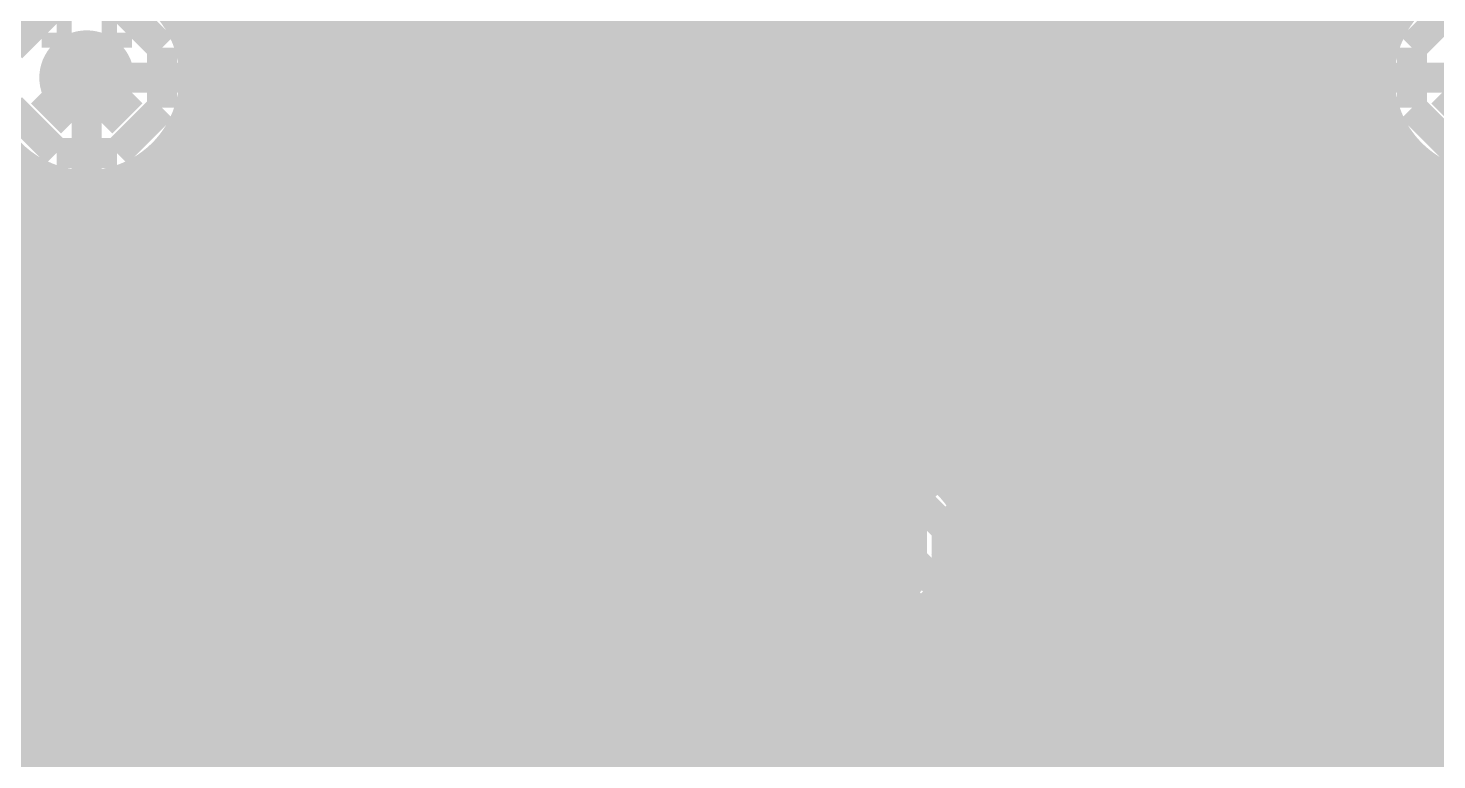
# Model space of a CAD drawing. Extents: x -5 to 157, y -120 to 103.
# Drawn here: x 27.07 to 38.95, y -70.53 to -64.35 of the extents above; entities that cross this region are included whole.
import ezdxf

# ---------------------------------------------------------------- set-up
doc = ezdxf.new("R2010")
doc.units = 0
doc.header["$MEASUREMENT"] = 0
doc.layers.get('0').update_dxf_attribs({"linetype": 'CONTINUOUS'})
for name, color, linetype in [('22-304-2_BOT', 7, 'CONTINUOUS'), ('22-304-2_DRD', 7, 'CONTINUOUS'), ('22-304-2_DRL', 2, 'CONTINUOUS'), ('22-304-2_IN1', 4, 'CONTINUOUS'), ('22-304-2_IN2', 3, 'CONTINUOUS'), ('22-304-2_SMB', 5, 'CONTINUOUS'), ('22-304-2_SPB', 14, 'CONTINUOUS'), ('22-304-2_SSB', 12, 'CONTINUOUS'), ('22-304-2_TOP', 13, 'CONTINUOUS'), ('THRUHOLE_TAP', 7, 'CONTINUOUS')]:
    doc.layers.add(name, color=color, linetype=linetype)

# ---------------------------------------------------------------- blocks, each defined once
blk = doc.blocks.new('RECTANGLE_3')
blk.add_solid([(0.4826, 0.4064), (0.4826, -0.4064), (-0.4826, 0.4064), (-0.4826, -0.4064)])
blk = doc.blocks.new('ROUND_39')
at = {"const_width": 0.40005}
blk.add_lwpolyline([(-0.200024, 0, 1), (0.200024, 0, 1)], format="xyb", close=True, dxfattribs=at)
blk = doc.blocks.new('ROUND_88')
at = {"const_width": 0.10033}
blk.add_lwpolyline([(-0.050164, 0, 1), (0.050164, 0, 1)], format="xyb", close=True, dxfattribs=at)
blk = doc.blocks.new('ROUND_42')
at = {"const_width": 0.40005}
blk.add_lwpolyline([(-0.200024, 0, 1), (0.200024, 0, 1)], format="xyb", close=True, dxfattribs=at)
blk = doc.blocks.new('ROUND_80')
at = {"const_width": 0.10033}
blk.add_lwpolyline([(-0.050164, 0, 1), (0.050164, 0, 1)], format="xyb", close=True, dxfattribs=at)

msp = doc.modelspace()

# ---------------------------------------------------------------- linework, layer by layer
at = {"layer": '22-304-2_BOT'}
for points, const_width in [([(37.6936, -71.1835), (37.5285, -71.1835), (36.449, -70.104), (36.449, -68.834), (42.164, -63.119), (42.164, -24.13), (33.274, -15.24), (33.274, -8.89), (30.099, -5.715), (30.099, -4.22148), (29.95676, -4.07924), (27.9019, -4.07924)], 0.254), ([(27.9019, -6.58114), (29.44114, -6.58114), (32.258, -9.398), (32.258, -15.748), (41.148, -24.638), (41.148, -57.912), (32.131, -66.929), (32.131, -70.612), (32.639, -71.12), (33.2486, -71.1835)], 0.254), ([(41.021, -58.93562), (32.766, -67.19062)], 0.254), ([(38.4302, -61.52642), (38.4302, -65.95364)], 0.254), ([(38.2016, -61.75502), (38.2016, -66.18224)], 0.254), ([(37.973, -61.98362), (37.973, -66.41084)], 0.254), ([(37.7444, -62.21222), (37.7444, -66.63944)], 0.254), ([(37.5158, -62.44082), (37.5158, -66.86804)], 0.254), ([(37.2872, -62.66942), (37.2872, -67.09664)], 0.254), ([(37.0586, -62.89802), (37.0586, -67.32524)], 0.254), ([(36.83, -63.12662), (36.83, -67.55384)], 0.254), ([(36.6014, -63.35522), (36.6014, -67.78244)], 0.254), ([(36.3728, -63.58382), (36.3728, -68.01104)], 0.254), ([(36.1442, -63.81242), (36.1442, -68.23964)], 0.254), ([(35.9156, -64.04102), (35.9156, -68.08724)], 0.254), ([(42.037, -64.14262), (37.33292, -68.8467)], 0.254), ([(35.687, -64.26962), (35.687, -67.84594)], 0.254), ([(38.58514, -64.3128), (35.64382, -64.3128)], 0.254), ([(35.4584, -64.49822), (35.4584, -67.72402)], 0.254), ([(38.49116, -64.5414), (35.41522, -64.5414)], 0.254), ([(33.51784, -64.643), (28.45816, -64.643)], 0.254), ([(28.6004, -64.643), (28.6004, -68.8467)], 0.254), ([(28.829, -64.643), (28.829, -68.8467)], 0.254), ([(29.0576, -64.643), (29.0576, -68.8467)], 0.254), ([(29.2862, -64.643), (29.2862, -68.8467)], 0.254), ([(29.5148, -64.643), (29.5148, -68.8467)], 0.254), ([(29.7434, -64.643), (29.7434, -68.834)], 0.254), ([(29.972, -64.643), (29.972, -68.17614)], 0.254), ([(30.2006, -64.643), (30.2006, -67.95516)], 0.254), ([(30.4292, -64.643), (30.4292, -67.8434)], 0.254), ([(30.6578, -64.643), (30.6578, -67.80022)], 0.254), ([(30.8864, -64.643), (30.8864, -67.81546)], 0.254), ([(31.115, -64.643), (31.115, -67.8942)], 0.254), ([(31.3436, -64.643), (31.3436, -68.0593)], 0.254), ([(31.5722, -64.643), (31.5722, -66.62674)], 0.254), ([(33.51784, -64.643), (31.6865, -66.47688)], 0.254), ([(31.8008, -64.643), (31.8008, -66.36004)], 0.254), ([(32.0294, -64.643), (32.0294, -66.13144)], 0.254), ([(32.258, -64.643), (32.258, -65.90284)], 0.254), ([(32.4866, -64.643), (32.4866, -65.67424)], 0.254), ([(32.7152, -64.643), (32.7152, -65.44564)], 0.254), ([(32.9438, -64.643), (32.9438, -65.21704)], 0.254), ([(33.1724, -64.643), (33.1724, -64.98844)], 0.254), ([(33.401, -64.643), (33.401, -64.75984)], 0.254), ([(35.2298, -64.72682), (35.2298, -67.67576)], 0.254), ([(28.8036, -71.1835), (28.6385, -71.1835), (27.559, -70.104), (27.559, -64.77)], 0.254), ([(33.39084, -64.77), (28.46578, -64.77)], 0.254), ([(38.46322, -64.77), (35.18662, -64.77)], 0.254), ([(35.0012, -64.95542), (35.0012, -67.68592)], 0.254), ([(33.16224, -64.9986), (28.43784, -64.9986)], 0.254), ([(38.49116, -64.9986), (34.95802, -64.9986)], 0.254), ([(32.93364, -65.2272), (28.34386, -65.2272)], 0.254), ([(28.3718, -65.17386), (28.3718, -68.8467)], 0.254), ([(38.58514, -65.2272), (34.72942, -65.2272)], 0.254), ([(34.7726, -65.18402), (34.7726, -67.75704)], 0.254), ([(38.6588, -65.33388), (38.6588, -65.72504)], 0.254), ([(28.194, -65.4177), (28.194, -68.8467)], 0.254), ([(32.70504, -65.4558), (28.194, -65.4558)], 0.254), ([(38.77564, -65.4558), (34.50082, -65.4558)], 0.254), ([(34.544, -65.41262), (34.544, -67.9069)], 0.254), ([(38.862, -65.52184), (36.03244, -68.3514)], 0.254), ([(32.47644, -65.6844), (28.194, -65.6844)], 0.254), ([(38.69944, -65.6844), (34.27222, -65.6844)], 0.254), ([(34.3154, -65.64122), (34.3154, -68.23202)], 0.254), ([(32.24784, -65.913), (28.194, -65.913)], 0.254), ([(38.47084, -65.913), (34.04362, -65.913)], 0.254), ([(34.0868, -65.86982), (34.0868, -68.8467)], 0.254), ([(32.01924, -66.1416), (28.194, -66.1416)], 0.254), ([(38.24224, -66.1416), (33.81502, -66.1416)], 0.254), ([(33.8582, -66.09842), (33.8582, -68.8467)], 0.254), ([(31.79064, -66.3702), (28.194, -66.3702)], 0.254), ([(38.01364, -66.3702), (33.58642, -66.3702)], 0.254), ([(33.6296, -66.32702), (33.6296, -68.8467)], 0.254), ([(31.58744, -66.5988), (28.194, -66.5988)], 0.254), ([(37.78504, -66.5988), (33.35782, -66.5988)], 0.254), ([(33.401, -66.55562), (33.401, -68.8467)], 0.254), ([(31.50362, -66.8274), (28.194, -66.8274)], 0.254), ([(37.55644, -66.8274), (33.12922, -66.8274)], 0.254), ([(33.1724, -66.78422), (33.1724, -68.8467)], 0.254), ([(31.496, -66.929), (31.496, -68.25488)], 0.254), ([(31.496, -67.056), (28.194, -67.056)], 0.254), ([(37.32784, -67.056), (32.90062, -67.056)], 0.254), ([(32.9438, -67.01282), (32.9438, -68.8467)], 0.254), ([(32.766, -67.19062), (32.766, -68.8467)], 0.254), ([(31.496, -67.2846), (28.194, -67.2846)], 0.254), ([(37.09924, -67.2846), (32.766, -67.2846)], 0.254), ([(38.8874, -67.29222), (38.8874, -68.14312)], 0.254), ([(42.037, -67.2846), (38.89502, -67.2846)], 0.254), ([(31.496, -67.5132), (28.194, -67.5132)], 0.254), ([(36.87064, -67.5132), (32.766, -67.5132)], 0.254), ([(38.6588, -67.52082), (38.6588, -68.8467)], 0.254), ([(42.037, -67.5132), (38.66642, -67.5132)], 0.254), ([(31.496, -67.7418), (28.194, -67.7418)], 0.254), ([(34.80562, -67.7418), (32.766, -67.7418)], 0.254), ([(36.64204, -67.7418), (35.50158, -67.7418)], 0.254), ([(38.4302, -67.74942), (38.4302, -68.8467)], 0.254), ([(42.037, -67.7418), (38.43782, -67.7418)], 0.254), ([(30.17774, -67.9704), (28.194, -67.9704)], 0.254), ([(31.496, -67.9704), (31.23946, -67.9704)], 0.254), ([(34.4805, -67.9704), (32.766, -67.9704)], 0.254), ([(36.41344, -67.9704), (35.8267, -67.9704)], 0.254), ([(38.2016, -67.97802), (38.2016, -68.8467)], 0.254), ([(39.06774, -67.9704), (38.20922, -67.9704)], 0.254), ([(29.95676, -68.199), (28.194, -68.199)], 0.254), ([(31.496, -68.199), (31.46044, -68.199)], 0.254), ([(34.33064, -68.199), (32.766, -68.199)], 0.254), ([(36.18484, -68.199), (35.97656, -68.199)], 0.254), ([(38.84676, -68.199), (37.98062, -68.199)], 0.254), ([(37.973, -68.20662), (37.973, -68.8467)], 0.254), ([(29.845, -68.4276), (28.194, -68.4276)], 0.254), ([(34.25952, -68.4276), (32.766, -68.4276)], 0.254), ([(37.7444, -68.43522), (37.7444, -68.8467)], 0.254), ([(38.735, -68.4276), (37.75202, -68.4276)], 0.254), ([(29.80182, -68.6562), (28.194, -68.6562)], 0.254), ([(34.24936, -68.6562), (32.766, -68.6562)], 0.254), ([(35.1536, -68.58), (35.1536, -69.7484)], 0.254), ([(35.1536, -69.7484), (35.1536, -68.58)], 0.254), ([(35.1536, -68.58), (35.1536, -69.7484)], 0.254), ([(35.1536, -68.58), (35.1536, -69.7484)], 0.254), ([(37.5158, -68.66382), (37.5158, -68.8467)], 0.254), ([(38.69182, -68.6562), (37.52342, -68.6562)], 0.254), ([(28.8036, -68.707), (28.8036, -69.7611)], 0.254), ([(28.8036, -69.7611), (28.8036, -68.707)], 0.254), ([(30.7086, -69.7484), (30.7086, -68.707)], 0.254), ([(30.7086, -68.707), (30.7086, -69.7484)], 0.254), ([(37.6936, -68.707), (37.6936, -69.7611)], 0.254), ([(37.6936, -68.707), (37.6936, -69.7611)], 0.254), ([(29.718, -68.8467), (28.194, -68.8467)], 0.254), ([(28.8036, -68.9102), (28.8036, -69.7611)], 0.381), ([(29.80944, -68.834), (29.718, -68.834)], 0.254), ([(34.163, -68.8467), (32.766, -68.8467)], 0.254), ([(33.2486, -68.9102), (33.2486, -69.7611)], 0.381), ([(33.2486, -69.7611), (34.1757, -68.834)], 0.254), ([(34.28238, -68.834), (34.163, -68.834)], 0.254), ([(38.608, -68.8467), (37.33292, -68.8467)], 0.254), ([(37.6936, -68.9102), (37.6936, -69.7611)], 0.381), ([(38.6842, -68.8467), (38.608, -68.8467)], 0.254)]:
    msp.add_lwpolyline(points, dxfattribs=dict(at, const_width=const_width))
at = {"layer": '22-304-2_BOT', "const_width": 0.254}
for points in [[(39.37, -63.86322, 0.4142136), (38.46322, -64.77)], [(28.46578, -64.77, 0.0350932), (28.45687, -64.64318)], [(28.194, -65.4177, 0.2014867), (28.46605, -64.77)], [(38.46322, -64.77, 0.2491145), (38.86233, -65.52135)], [(31.68142, -66.47942, 0.1989124), (31.4952, -66.929)], [(31.68142, -66.47942, 0.1989124), (31.4952, -66.929)], [(35.1536, -67.67322, 0.4142136), (34.24682, -68.58)], [(35.1536, -67.67322, 0.4142136), (34.24682, -68.58)], [(36.03244, -68.3514, 0.3414981), (35.1536, -67.67068)], [(36.03244, -68.3514, 0.3414981), (35.1536, -67.67068)], [(30.7086, -67.80022, 0.4142136), (29.80182, -68.707)], [(30.7086, -67.80022, 0.4142136), (29.80182, -68.707)], [(31.496, -68.25488, 0.2685851), (30.7086, -67.80022)], [(31.496, -68.25488, 0.2685851), (30.7086, -67.80022)], [(39.5986, -67.80022, 0.4142136), (38.69182, -68.707)], [(34.24682, -68.58, 0.0710392), (34.28306, -68.8338)], [(34.24682, -68.58, 0.0710392), (34.28306, -68.8338)], [(29.80182, -68.707, 0.0350926), (29.81073, -68.83382)], [(29.80182, -68.707, 0.0350926), (29.81073, -68.83382)], [(38.69182, -68.707, 0.0386601), (38.70263, -68.8466)]]:
    msp.add_lwpolyline(points, format="xyb", dxfattribs=at)
at = {"layer": '22-304-2_DRD', "const_width": 0.254}
for points in [[(27.305, -64.135), (26.924, -64.516)], [(28.194, -64.516), (27.813, -64.135)], [(39.116, -64.135), (38.735, -64.516)], [(27.305, -64.389), (27.305, -64.516)], [(27.432, -64.389), (27.305, -64.389)], [(27.432, -64.516), (27.432, -64.389)], [(27.686, -64.389), (27.686, -64.516)], [(27.813, -64.389), (27.686, -64.389)], [(27.813, -64.516), (27.813, -64.389)], [(27.305, -64.516), (27.432, -64.516)], [(27.686, -64.516), (27.813, -64.516)], [(28.194, -65.024), (28.194, -64.516)], [(38.735, -64.516), (38.735, -65.024)], [(27.432, -65.151), (27.178, -64.897)], [(27.94, -64.897), (27.686, -65.151)], [(39.243, -65.151), (38.989, -64.897)], [(26.924, -65.024), (27.305, -65.405)], [(27.813, -65.405), (28.194, -65.024)], [(38.735, -65.024), (39.116, -65.405)], [(27.686, -65.151), (27.432, -65.151)], [(27.305, -65.405), (27.813, -65.405)], [(34.8996, -67.945), (34.5186, -68.326)], [(34.8996, -67.945), (34.5186, -68.326)], [(34.8996, -67.945), (34.5186, -68.326)], [(34.8996, -67.945), (34.5186, -68.326)], [(35.4076, -67.945), (34.8996, -67.945)], [(35.4076, -67.945), (34.8996, -67.945)], [(35.4076, -67.945), (34.8996, -67.945)], [(35.4076, -67.945), (34.8996, -67.945)], [(35.7886, -68.326), (35.4076, -67.945)], [(35.7886, -68.326), (35.4076, -67.945)], [(35.7886, -68.326), (35.4076, -67.945)], [(35.7886, -68.326), (35.4076, -67.945)], [(28.5496, -68.072), (28.1686, -68.453)], [(28.5496, -68.072), (28.1686, -68.453)], [(29.0576, -68.072), (28.5496, -68.072)], [(29.0576, -68.072), (28.5496, -68.072)], [(29.4386, -68.453), (29.0576, -68.072)], [(29.4386, -68.453), (29.0576, -68.072)], [(30.4546, -68.072), (30.0736, -68.453)], [(30.4546, -68.072), (30.0736, -68.453)], [(30.9626, -68.072), (30.4546, -68.072)], [(30.9626, -68.072), (30.4546, -68.072)], [(31.3436, -68.453), (30.9626, -68.072)], [(31.3436, -68.453), (30.9626, -68.072)], [(37.4396, -68.072), (37.0586, -68.453)], [(37.4396, -68.072), (37.0586, -68.453)], [(37.9476, -68.072), (37.4396, -68.072)], [(37.9476, -68.072), (37.4396, -68.072)], [(38.3286, -68.453), (37.9476, -68.072)], [(38.3286, -68.453), (37.9476, -68.072)], [(39.3446, -68.072), (38.9636, -68.453)], [(33.9217, -68.199), (33.5407, -68.58)], [(34.4297, -68.199), (33.9217, -68.199)], [(34.8107, -68.58), (34.4297, -68.199)], [(34.8996, -68.199), (34.8996, -68.326)], [(35.0266, -68.199), (34.8996, -68.199)], [(34.8996, -68.199), (34.8996, -68.326)], [(35.0266, -68.199), (34.8996, -68.199)], [(34.8996, -68.199), (34.8996, -68.326)], [(35.0266, -68.199), (34.8996, -68.199)], [(34.8996, -68.199), (34.8996, -68.326)], [(35.0266, -68.199), (34.8996, -68.199)], [(35.0266, -68.326), (35.0266, -68.199)], [(35.0266, -68.326), (35.0266, -68.199)], [(35.0266, -68.326), (35.0266, -68.199)], [(35.0266, -68.326), (35.0266, -68.199)], [(35.2806, -68.199), (35.2806, -68.326)], [(35.4076, -68.199), (35.2806, -68.199)], [(35.2806, -68.199), (35.2806, -68.326)], [(35.4076, -68.199), (35.2806, -68.199)], [(35.2806, -68.199), (35.2806, -68.326)], [(35.4076, -68.199), (35.2806, -68.199)], [(35.2806, -68.199), (35.2806, -68.326)], [(35.4076, -68.199), (35.2806, -68.199)], [(35.4076, -68.326), (35.4076, -68.199)], [(35.4076, -68.326), (35.4076, -68.199)], [(35.4076, -68.326), (35.4076, -68.199)], [(35.4076, -68.326), (35.4076, -68.199)], [(28.5496, -68.326), (28.5496, -68.453)], [(28.6766, -68.326), (28.5496, -68.326)], [(28.5496, -68.326), (28.5496, -68.453)], [(28.6766, -68.326), (28.5496, -68.326)], [(28.6766, -68.453), (28.6766, -68.326)], [(28.6766, -68.453), (28.6766, -68.326)], [(28.9306, -68.326), (28.9306, -68.453)], [(29.0576, -68.326), (28.9306, -68.326)], [(28.9306, -68.326), (28.9306, -68.453)], [(29.0576, -68.326), (28.9306, -68.326)], [(29.0576, -68.453), (29.0576, -68.326)], [(29.0576, -68.453), (29.0576, -68.326)], [(30.4546, -68.326), (30.4546, -68.453)], [(30.5816, -68.326), (30.4546, -68.326)], [(30.4546, -68.326), (30.4546, -68.453)], [(30.5816, -68.326), (30.4546, -68.326)], [(30.5816, -68.453), (30.5816, -68.326)], [(30.5816, -68.453), (30.5816, -68.326)], [(30.8356, -68.326), (30.8356, -68.453)], [(30.9626, -68.326), (30.8356, -68.326)], [(30.8356, -68.326), (30.8356, -68.453)], [(30.9626, -68.326), (30.8356, -68.326)], [(30.9626, -68.453), (30.9626, -68.326)], [(30.9626, -68.453), (30.9626, -68.326)], [(34.5186, -68.326), (34.5186, -68.834)], [(34.5186, -68.326), (34.5186, -68.834)], [(34.5186, -68.326), (34.5186, -68.834)], [(34.5186, -68.326), (34.5186, -68.834)], [(34.8996, -68.326), (35.0266, -68.326)], [(34.8996, -68.326), (35.0266, -68.326)], [(34.8996, -68.326), (35.0266, -68.326)], [(34.8996, -68.326), (35.0266, -68.326)], [(35.2806, -68.326), (35.4076, -68.326)], [(35.2806, -68.326), (35.4076, -68.326)], [(35.2806, -68.326), (35.4076, -68.326)], [(35.2806, -68.326), (35.4076, -68.326)], [(35.7886, -68.834), (35.7886, -68.326)], [(35.7886, -68.834), (35.7886, -68.326)], [(35.7886, -68.834), (35.7886, -68.326)], [(35.7886, -68.834), (35.7886, -68.326)], [(37.4396, -68.326), (37.4396, -68.453)], [(37.5666, -68.326), (37.4396, -68.326)], [(37.4396, -68.326), (37.4396, -68.453)], [(37.5666, -68.326), (37.4396, -68.326)], [(37.5666, -68.453), (37.5666, -68.326)], [(37.5666, -68.453), (37.5666, -68.326)], [(37.8206, -68.326), (37.8206, -68.453)], [(37.9476, -68.326), (37.8206, -68.326)], [(37.8206, -68.326), (37.8206, -68.453)], [(37.9476, -68.326), (37.8206, -68.326)], [(37.9476, -68.453), (37.9476, -68.326)], [(37.9476, -68.453), (37.9476, -68.326)], [(28.1686, -68.453), (28.1686, -68.961)], [(28.1686, -68.453), (28.1686, -68.961)], [(28.5496, -68.453), (28.6766, -68.453)], [(28.5496, -68.453), (28.6766, -68.453)], [(28.9306, -68.453), (29.0576, -68.453)], [(28.9306, -68.453), (29.0576, -68.453)], [(29.4386, -68.961), (29.4386, -68.453)], [(29.4386, -68.961), (29.4386, -68.453)], [(30.0736, -68.453), (30.0736, -68.961)], [(30.0736, -68.453), (30.0736, -68.961)], [(30.4546, -68.453), (30.5816, -68.453)], [(30.4546, -68.453), (30.5816, -68.453)], [(30.8356, -68.453), (30.9626, -68.453)], [(30.8356, -68.453), (30.9626, -68.453)], [(31.3436, -68.961), (31.3436, -68.453)], [(31.3436, -68.961), (31.3436, -68.453)], [(33.9217, -68.453), (33.9217, -68.58)], [(34.0487, -68.453), (33.9217, -68.453)], [(34.0487, -68.58), (34.0487, -68.453)], [(34.3027, -68.453), (34.3027, -68.58)], [(34.4297, -68.453), (34.3027, -68.453)], [(34.4297, -68.58), (34.4297, -68.453)], [(37.0586, -68.453), (37.0586, -68.961)], [(37.0586, -68.453), (37.0586, -68.961)], [(37.4396, -68.453), (37.5666, -68.453)], [(37.4396, -68.453), (37.5666, -68.453)], [(37.8206, -68.453), (37.9476, -68.453)], [(37.8206, -68.453), (37.9476, -68.453)], [(38.3286, -68.961), (38.3286, -68.453)], [(38.3286, -68.961), (38.3286, -68.453)], [(38.9636, -68.453), (38.9636, -68.961)], [(33.5407, -68.58), (33.5407, -69.088)], [(33.9217, -68.58), (34.0487, -68.58)], [(34.3027, -68.58), (34.4297, -68.58)], [(34.8107, -69.088), (34.8107, -68.58)], [(35.0266, -68.961), (34.7726, -68.707)], [(35.0266, -68.961), (34.7726, -68.707)], [(35.0266, -68.961), (34.7726, -68.707)], [(35.0266, -68.961), (34.7726, -68.707)], [(35.5346, -68.707), (35.2806, -68.961)], [(35.5346, -68.707), (35.2806, -68.961)], [(35.5346, -68.707), (35.2806, -68.961)], [(35.5346, -68.707), (35.2806, -68.961)], [(28.6766, -69.088), (28.4226, -68.834)], [(28.6766, -69.088), (28.4226, -68.834)], [(29.1846, -68.834), (28.9306, -69.088)], [(29.1846, -68.834), (28.9306, -69.088)], [(30.5816, -69.088), (30.3276, -68.834)], [(30.5816, -69.088), (30.3276, -68.834)], [(31.0896, -68.834), (30.8356, -69.088)], [(31.0896, -68.834), (30.8356, -69.088)], [(34.5186, -68.834), (34.8996, -69.215)], [(34.5186, -68.834), (34.8996, -69.215)], [(34.5186, -68.834), (34.8996, -69.215)], [(34.5186, -68.834), (34.8996, -69.215)], [(35.4076, -69.215), (35.7886, -68.834)], [(35.4076, -69.215), (35.7886, -68.834)], [(35.4076, -69.215), (35.7886, -68.834)], [(35.4076, -69.215), (35.7886, -68.834)], [(37.5666, -69.088), (37.3126, -68.834)], [(37.5666, -69.088), (37.3126, -68.834)], [(38.0746, -68.834), (37.8206, -69.088)], [(38.0746, -68.834), (37.8206, -69.088)], [(28.1686, -68.961), (28.5496, -69.342)], [(28.1686, -68.961), (28.5496, -69.342)], [(29.0576, -69.342), (29.4386, -68.961)], [(29.0576, -69.342), (29.4386, -68.961)], [(30.0736, -68.961), (30.4546, -69.342)], [(30.0736, -68.961), (30.4546, -69.342)], [(30.9626, -69.342), (31.3436, -68.961)], [(30.9626, -69.342), (31.3436, -68.961)], [(34.0487, -69.215), (33.7947, -68.961)], [(34.5567, -68.961), (34.3027, -69.215)], [(35.2806, -68.961), (35.0266, -68.961)], [(35.2806, -68.961), (35.0266, -68.961)], [(35.2806, -68.961), (35.0266, -68.961)], [(35.2806, -68.961), (35.0266, -68.961)], [(37.0586, -68.961), (37.4396, -69.342)], [(37.0586, -68.961), (37.4396, -69.342)], [(37.9476, -69.342), (38.3286, -68.961)], [(37.9476, -69.342), (38.3286, -68.961)], [(38.9636, -68.961), (39.3446, -69.342)], [(28.9306, -69.088), (28.6766, -69.088)], [(28.9306, -69.088), (28.6766, -69.088)], [(30.8356, -69.088), (30.5816, -69.088)], [(30.8356, -69.088), (30.5816, -69.088)], [(33.5407, -69.088), (33.9217, -69.469)], [(34.4297, -69.469), (34.8107, -69.088)], [(37.8206, -69.088), (37.5666, -69.088)], [(37.8206, -69.088), (37.5666, -69.088)], [(34.3027, -69.215), (34.0487, -69.215)], [(34.8996, -69.215), (35.4076, -69.215)], [(34.8996, -69.215), (35.4076, -69.215)], [(34.8996, -69.215), (35.4076, -69.215)], [(34.8996, -69.215), (35.4076, -69.215)], [(28.5496, -69.342), (29.0576, -69.342)], [(28.5496, -69.342), (29.0576, -69.342)], [(30.4546, -69.342), (30.9626, -69.342)], [(30.4546, -69.342), (30.9626, -69.342)], [(37.4396, -69.342), (37.9476, -69.342)], [(37.4396, -69.342), (37.9476, -69.342)], [(33.9217, -69.469), (34.4297, -69.469)]]:
    msp.add_lwpolyline(points, dxfattribs=at)
at = {"layer": '22-304-2_IN1', "const_width": 0.254}
for points in [[(37.1856, -14.09192), (37.1856, -67.95516)], [(37.4142, -14.36878), (37.4142, -67.8434)], [(37.6428, -14.59738), (37.6428, -67.80022)], [(37.8714, -14.78788), (37.8714, -67.81546)], [(38.1, -14.9479), (38.1, -67.8942)], [(38.3286, -15.08252), (38.3286, -68.0593)], [(38.5572, -15.19682), (38.5572, -64.36614)], [(36.957, -16.002), (36.957, -68.17614)], [(36.7284, -16.48968), (36.7284, -73.0885)], [(30.7848, -16.637), (30.7848, -106.78668)], [(34.671, -16.637), (34.671, -68.072)], [(34.8996, -16.637), (34.8996, -68.28536)], [(35.1282, -16.637), (35.1282, -81.87944)], [(35.3568, -16.637), (35.3568, -81.79308)], [(35.5854, -16.637), (35.5854, -81.77022)], [(35.814, -16.637), (35.814, -81.80578)], [(36.0426, -16.637), (36.0426, -81.90738)], [(36.2712, -16.637), (36.2712, -82.11312)], [(36.4998, -16.6116), (36.4998, -73.41362)], [(28.956, -29.64688), (28.956, -67.81292)], [(32.6136, -29.7434), (32.6136, -72.898)], [(28.7274, -29.91612), (28.7274, -67.80276)], [(32.8422, -29.86786), (32.8422, -72.85482)], [(34.4424, -29.91612), (34.4424, -67.96532)], [(30.5562, -30.02788), (30.5562, -80.71612)], [(31.0134, -29.99486), (31.0134, -82.14614)], [(28.4988, -30.17774), (28.4988, -67.85102)], [(29.1846, -30.0863), (29.1846, -67.88404)], [(32.385, -30.1117), (32.385, -73.00976)], [(33.0708, -30.15742), (33.0708, -72.87006)], [(34.2138, -30.17774), (34.2138, -67.92722)], [(29.4132, -30.26156), (29.4132, -68.0339)], [(30.3276, -30.23108), (30.3276, -80.51038)], [(31.242, -30.21584), (31.242, -81.92516)], [(32.1564, -30.27426), (32.1564, -73.23074)], [(33.2994, -30.29966), (33.2994, -68.59778)], [(29.6418, -30.34792), (29.6418, -68.35902)], [(29.8704, -30.37078), (29.8704, -80.37322)], [(30.099, -30.33522), (30.099, -80.40878)], [(31.4706, -30.3276), (31.4706, -81.8134)], [(31.6992, -30.37078), (31.6992, -81.77022)], [(31.9278, -30.353), (31.9278, -81.78546)], [(33.528, -30.36316), (33.528, -68.199)], [(33.7566, -30.3657), (33.7566, -68.02882)], [(33.9852, -30.30982), (33.9852, -67.945)], [(38.53434, -64.4144), (28.39466, -64.4144)], [(38.47084, -64.643), (28.45816, -64.643)], [(38.4683, -64.8716), (28.4607, -64.8716)], [(38.52418, -65.1002), (28.40482, -65.1002)], [(38.5572, -65.17386), (38.5572, -68.4276)], [(28.2702, -65.33388), (28.2702, -67.97294)], [(38.65372, -65.3288), (28.27274, -65.3288)], [(38.7858, -65.46342), (38.7858, -107.73918)], [(27.10688, -65.5574), (18.669, -65.5574)], [(27.1272, -65.56756), (27.1272, -82.27314)], [(38.91788, -65.5574), (28.01112, -65.5574)], [(28.0416, -65.53708), (28.0416, -68.21424)], [(27.3558, -65.65392), (27.3558, -81.98104)], [(27.5844, -65.67678), (27.5844, -73.4822)], [(27.813, -65.64122), (27.813, -73.1139)], [(39.0144, -65.60566), (39.0144, -107.6833)], [(44.323, -65.786), (18.669, -65.786)], [(44.323, -66.0146), (18.669, -66.0146)], [(44.323, -66.2432), (18.669, -66.2432)], [(44.323, -66.4718), (18.669, -66.4718)], [(44.323, -66.7004), (18.669, -66.7004)], [(44.323, -66.929), (18.669, -66.929)], [(44.323, -67.1576), (18.669, -67.1576)], [(44.323, -67.3862), (18.669, -67.3862)], [(44.323, -67.6148), (18.669, -67.6148)], [(28.5242, -67.8434), (24.638, -67.8434)], [(37.4142, -67.8434), (29.083, -67.8434)], [(44.323, -67.8434), (37.973, -67.8434)], [(28.1559, -68.072), (25.0063, -68.072)], [(33.68294, -68.072), (29.4513, -68.072)], [(37.0459, -68.072), (34.66846, -68.072)], [(44.323, -68.072), (38.3413, -68.072)], [(27.9908, -68.3006), (25.16886, -68.3006)], [(33.44164, -68.3006), (29.61386, -68.3006)], [(36.8808, -68.3006), (34.90976, -68.3006)], [(44.323, -68.3006), (38.50386, -68.3006)], [(27.91206, -68.5292), (25.2476, -68.5292)], [(33.31972, -68.5292), (29.6926, -68.5292)], [(36.80206, -68.5292), (35.02914, -68.5292)], [(44.323, -68.5292), (38.5826, -68.5292)], [(27.89682, -68.7578), (25.26538, -68.7578)], [(33.27146, -68.7578), (29.71038, -68.7578)], [(36.78682, -68.7578), (35.07994, -68.7578)], [(44.323, -68.7578), (38.60038, -68.7578)], [(27.94, -68.9864), (25.2222, -68.9864)], [(33.28162, -68.9864), (29.6672, -68.9864)], [(36.83, -68.9864), (35.06978, -68.9864)], [(38.5572, -68.9864), (38.5572, -107.86872)], [(44.323, -68.9864), (38.5572, -68.9864)], [(29.6418, -69.05498), (29.6418, -80.39608)], [(33.2994, -69.07022), (33.2994, -72.9488)], [(28.05176, -69.215), (25.11044, -69.215)], [(28.0416, -69.19976), (28.0416, -72.9488)], [(33.35274, -69.215), (29.55544, -69.215)], [(36.94176, -69.215), (34.99866, -69.215)], [(36.957, -69.23786), (36.957, -72.93864)], [(44.323, -69.215), (38.44544, -69.215)], [(29.4132, -69.3801), (29.4132, -80.48244)], [(34.8996, -69.3801), (34.8996, -82.0547)], [(38.3286, -69.3547), (38.3286, -81.0006)], [(28.27274, -69.4436), (24.88946, -69.4436)], [(28.2702, -69.44106), (28.2702, -72.87006)], [(33.5026, -69.4436), (29.33446, -69.4436)], [(33.528, -69.469), (33.528, -73.1139)], [(37.16274, -69.4436), (34.8488, -69.4436)], [(37.1856, -69.45884), (37.1856, -72.86752)], [(44.323, -69.4436), (38.22446, -69.4436)], [(28.4988, -69.56044), (28.4988, -72.85482)], [(28.7274, -69.61124), (28.7274, -72.898)], [(28.956, -69.60108), (28.956, -73.00976)], [(29.1846, -69.52996), (29.1846, -73.23074)], [(34.671, -69.59346), (34.671, -82.49412)], [(37.4142, -69.5706), (37.4142, -72.85736)], [(37.6428, -69.61378), (37.6428, -72.90562)], [(37.8714, -69.596), (37.8714, -73.02754)], [(38.1, -69.51726), (38.1, -73.26884)], [(33.82772, -69.6722), (18.669, -69.6722)], [(33.7566, -69.63918), (33.7566, -73.4822)], [(33.9852, -69.72046), (33.9852, -79.16418)], [(34.2138, -69.74078), (34.2138, -79.29372)], [(34.4424, -69.70014), (34.4424, -79.55788)], [(44.323, -69.6722), (34.52368, -69.6722)], [(44.323, -69.9008), (18.669, -69.9008)], [(44.323, -70.1294), (18.669, -70.1294)], [(44.323, -70.358), (18.669, -70.358)], [(44.323, -70.5866), (18.669, -70.5866)]]:
    msp.add_lwpolyline(points, dxfattribs=at)
for points in [[(27.559, -63.86322, 0.4142136), (26.65222, -64.77)], [(28.46578, -64.77, 0.4142136), (27.559, -63.86322)], [(39.37, -63.86322, 0.4142136), (38.46322, -64.77)], [(26.65222, -64.77, 0.4142136), (27.559, -65.67678)], [(27.559, -65.67678, 0.4142136), (28.46578, -64.77)], [(38.46322, -64.77, 0.4142136), (39.37, -65.67678)], [(28.8036, -67.80022, 0.4142136), (27.89682, -68.707)], [(28.8036, -67.80022, 0.4142136), (27.89682, -68.707)], [(29.71038, -68.707, 0.4142136), (28.8036, -67.80022)], [(29.71038, -68.707, 0.4142136), (28.8036, -67.80022)], [(37.6936, -67.80022, 0.4142136), (36.78682, -68.707)], [(38.60038, -68.707, 0.4142136), (37.6936, -67.80022)], [(34.1757, -67.92722, 0.4142136), (33.26892, -68.834)], [(35.08248, -68.834, 0.4142136), (34.1757, -67.92722)], [(27.89682, -68.707, 0.4142136), (28.8036, -69.61378)], [(27.89682, -68.707, 0.4142136), (28.8036, -69.61378)], [(28.8036, -69.61378, 0.4142136), (29.71038, -68.707)], [(28.8036, -69.61378, 0.4142136), (29.71038, -68.707)], [(36.78682, -68.707, 0.4142136), (37.6936, -69.61378)], [(37.6936, -69.61378, 0.4142136), (38.60038, -68.707)], [(33.26892, -68.834, 0.4142136), (34.1757, -69.74078)], [(34.1757, -69.74078, 0.4142136), (35.08248, -68.834)]]:
    msp.add_lwpolyline(points, format="xyb", dxfattribs=at)
at = {"layer": '22-304-2_IN2', "const_width": 0.254}
for points in [[(28.6004, -25.39238), (28.6004, -109.2073)], [(28.829, -25.39238), (28.829, -81.13522)], [(29.0576, -25.39238), (29.0576, -80.62214)], [(29.2862, -25.39238), (29.2862, -80.41894)], [(29.5148, -25.39238), (29.5148, -80.30718)], [(29.7434, -25.39238), (29.7434, -68.35902)], [(29.972, -25.39238), (29.972, -67.99326)], [(30.2006, -25.39238), (30.2006, -67.81546)], [(30.4292, -25.39238), (30.4292, -67.71894)], [(30.6578, -25.39238), (30.6578, -67.68084)], [(30.8864, -25.39238), (30.8864, -67.69608)], [(31.115, -25.39238), (31.115, -67.76466)], [(31.3436, -25.39238), (31.3436, -67.89928)], [(31.5722, -25.39238), (31.5722, -68.15328)], [(31.8008, -25.39238), (31.8008, -109.2073)], [(32.0294, -25.39238), (32.0294, -109.2073)], [(32.258, -25.39238), (32.258, -109.2073)], [(32.4866, -25.39238), (32.4866, -109.2073)], [(32.7152, -25.39238), (32.7152, -79.59852)], [(32.9438, -25.39238), (32.9438, -79.27086)], [(33.1724, -25.39238), (33.1724, -79.10322)], [(33.401, -25.39238), (33.401, -79.01432)], [(33.6296, -25.39238), (33.6296, -78.98384)], [(33.8582, -25.39238), (33.8582, -79.00416)], [(34.0868, -25.39238), (34.0868, -79.07782)], [(34.3154, -25.39238), (34.3154, -67.98818)], [(34.544, -25.39238), (34.544, -67.7545)], [(34.7726, -25.39238), (34.7726, -67.6275)], [(35.0012, -25.39238), (35.0012, -67.564)], [(35.2298, -25.39238), (35.2298, -67.55638)], [(35.4584, -25.39238), (35.4584, -67.59956)], [(35.687, -25.39238), (35.687, -67.7037)], [(35.9156, -25.39238), (35.9156, -67.89166)], [(36.1442, -25.39238), (36.1442, -68.31076)], [(36.3728, -25.39238), (36.3728, -110.25124)], [(36.6014, -25.39238), (36.6014, -80.72628)], [(36.83, -25.39238), (36.83, -80.47228)], [(37.0586, -25.39238), (37.0586, -80.33766)], [(37.2872, -25.39238), (37.2872, -80.26908)], [(37.5158, -25.39238), (37.5158, -80.25384)], [(37.7444, -25.39238), (37.7444, -80.29194)], [(37.973, -25.39238), (37.973, -80.38846)], [(38.2016, -25.39238), (38.2016, -80.56626)], [(38.4302, -25.39238), (38.4302, -64.35852)], [(38.45052, -64.3128), (28.47848, -64.3128)], [(38.36924, -64.5414), (28.55976, -64.5414)], [(38.34384, -64.77), (28.58516, -64.77)], [(38.36924, -64.9986), (28.55976, -64.9986)], [(38.45052, -65.2272), (28.47848, -65.2272)], [(38.4302, -65.18148), (38.4302, -80.93202)], [(38.60546, -65.4558), (28.321, -65.4558)], [(28.3718, -65.39484), (28.3718, -109.2073)], [(38.6588, -65.50914), (38.6588, -68.29552)], [(27.09164, -65.6844), (18.669, -65.6844)], [(27.0002, -65.63106), (27.0002, -67.99326)], [(38.90264, -65.6844), (28.02382, -65.6844)], [(28.1432, -65.61328), (28.1432, -109.2073)], [(38.8874, -65.67424), (38.8874, -67.96786)], [(27.2288, -65.74028), (27.2288, -68.35902)], [(27.4574, -65.79108), (27.4574, -112.7379)], [(27.686, -65.78854), (27.686, -112.7379)], [(27.9146, -65.73266), (27.9146, -112.7379)], [(40.01262, -65.913), (18.669, -65.913)], [(40.01262, -66.1416), (18.669, -66.1416)], [(40.01262, -66.3702), (18.669, -66.3702)], [(40.01262, -66.5988), (18.669, -66.5988)], [(40.01262, -66.8274), (18.669, -66.8274)], [(40.01262, -67.056), (18.669, -67.056)], [(40.01262, -67.2846), (18.669, -67.2846)], [(40.01262, -67.5132), (18.669, -67.5132)], [(30.36062, -67.7418), (26.61158, -67.7418)], [(34.56178, -67.7418), (31.05658, -67.7418)], [(39.25062, -67.7418), (35.74542, -67.7418)], [(29.99486, -67.9704), (26.97734, -67.9704)], [(34.3281, -67.9704), (31.42234, -67.9704)], [(38.88486, -67.9704), (35.9791, -67.9704)], [(29.81706, -68.199), (27.15514, -68.199)], [(34.2011, -68.199), (31.60014, -68.199)], [(38.70706, -68.199), (36.1061, -68.199)], [(29.72054, -68.4276), (27.25166, -68.4276)], [(34.1376, -68.4276), (31.69666, -68.4276)], [(38.61054, -68.4276), (36.16706, -68.4276)], [(29.68244, -68.6562), (27.28722, -68.6562)], [(34.12998, -68.6562), (31.73222, -68.6562)], [(38.57244, -68.6562), (36.17722, -68.6562)], [(29.69768, -68.8848), (27.27452, -68.8848)], [(34.17316, -68.8848), (31.71952, -68.8848)], [(38.58768, -68.8848), (36.13404, -68.8848)], [(36.1442, -68.8467), (36.1442, -110.22584)], [(29.76626, -69.1134), (27.20594, -69.1134)], [(27.2288, -69.05498), (27.2288, -112.7379)], [(29.7434, -69.05498), (29.7434, -80.25892)], [(34.2773, -69.1134), (31.65094, -69.1134)], [(38.65626, -69.1134), (36.0299, -69.1134)], [(38.6588, -69.11848), (38.6588, -112.59058)], [(31.5722, -69.26072), (31.5722, -109.2073)], [(34.3154, -69.17182), (34.3154, -79.22514)], [(35.9156, -69.2658), (35.9156, -110.25124)], [(29.90088, -69.342), (27.06878, -69.342)], [(34.46526, -69.342), (31.51378, -69.342)], [(38.79088, -69.342), (35.8394, -69.342)], [(27.0002, -69.42074), (27.0002, -112.7379)], [(29.972, -69.42074), (29.972, -80.26146)], [(34.544, -69.4055), (34.544, -79.49692)], [(35.687, -69.4563), (35.687, -110.33506)], [(38.8874, -69.44614), (38.8874, -71.16826)], [(30.15488, -69.5706), (26.81732, -69.5706)], [(30.2006, -69.59854), (30.2006, -80.31734)], [(34.88436, -69.5706), (31.26232, -69.5706)], [(31.3436, -69.51218), (31.3436, -109.2073)], [(34.7726, -69.5325), (34.7726, -112.7379)], [(35.0012, -69.59346), (35.0012, -112.7379)], [(35.2298, -69.60362), (35.2298, -110.7948)], [(39.04488, -69.5706), (35.4203, -69.5706)], [(35.4584, -69.56044), (35.4584, -110.49254)], [(30.4292, -69.69506), (30.4292, -80.43672)], [(30.6578, -69.73062), (30.6578, -80.65262)], [(30.8864, -69.71792), (30.8864, -109.2073)], [(31.115, -69.64934), (31.115, -109.2073)], [(40.01262, -69.7992), (18.669, -69.7992)], [(39.94658, -70.0278), (18.669, -70.0278)], [(39.71798, -70.2564), (18.669, -70.2564)], [(39.48938, -70.485), (18.669, -70.485)]]:
    msp.add_lwpolyline(points, dxfattribs=at)
for points in [[(27.559, -63.74384, 0.4142136), (26.53284, -64.77)], [(28.58516, -64.77, 0.4142136), (27.559, -63.74384)], [(39.37, -63.74384, 0.4142136), (38.34384, -64.77)], [(26.53284, -64.77, 0.4142136), (27.559, -65.79616)], [(27.559, -65.79616, 0.4142136), (28.58516, -64.77)], [(38.34384, -64.77, 0.4142136), (39.37, -65.79616)], [(35.1536, -67.55384, 0.4142136), (34.12744, -68.58)], [(35.1536, -67.55384, 0.4142136), (34.12744, -68.58)], [(36.17976, -68.58, 0.4142136), (35.1536, -67.55384)], [(36.17976, -68.58, 0.4142136), (35.1536, -67.55384)], [(27.28976, -68.707, 0.4142136), (26.2636, -67.68084)], [(30.7086, -67.68084, 0.4142136), (29.68244, -68.707)], [(30.7086, -67.68084, 0.4142136), (29.68244, -68.707)], [(31.73476, -68.707, 0.4142136), (30.7086, -67.68084)], [(31.73476, -68.707, 0.4142136), (30.7086, -67.68084)], [(39.5986, -67.68084, 0.4142136), (38.57244, -68.707)], [(34.12744, -68.58, 0.4142136), (35.1536, -69.60616)], [(34.12744, -68.58, 0.4142136), (35.1536, -69.60616)], [(35.1536, -69.60616, 0.4142136), (36.17976, -68.58)], [(35.1536, -69.60616, 0.4142136), (36.17976, -68.58)], [(26.2636, -69.73316, 0.4142136), (27.28976, -68.707)], [(29.68244, -68.707, 0.4142136), (30.7086, -69.73316)], [(29.68244, -68.707, 0.4142136), (30.7086, -69.73316)], [(30.7086, -69.73316, 0.4142136), (31.73476, -68.707)], [(30.7086, -69.73316, 0.4142136), (31.73476, -68.707)], [(38.57244, -68.707, 0.4142136), (39.5986, -69.73316)]]:
    msp.add_lwpolyline(points, format="xyb", dxfattribs=at)
at = {"layer": '22-304-2_SSB', "const_width": 0.1524}
for points in [[(28.194, -66.63944), (28.36418, -66.75882), (28.53436, -66.81724), (28.87218, -66.81724), (29.04236, -66.75882), (29.21, -66.63944), (29.21, -66.52006), (29.04236, -66.40322), (28.87218, -66.34226), (28.53436, -66.34226), (28.36418, -66.40322), (28.194, -66.52006), (28.194, -66.63944)], [(30.64002, -66.41846), (30.80766, -66.3575), (30.97784, -66.3575), (31.14802, -66.41846), (31.14802, -66.77406), (30.97784, -66.83248), (30.80766, -66.83248), (30.64002, -66.77406), (30.64002, -66.41846), (30.46984, -66.3575), (30.29966, -66.3575), (30.13202, -66.41846), (30.13202, -66.77406), (30.29966, -66.83248), (30.46984, -66.83248), (30.64002, -66.77406)], [(33.147, -66.40322), (33.147, -66.75882), (33.31718, -66.81724), (33.48736, -66.81724), (33.655, -66.75882), (33.655, -66.40322), (33.48736, -66.34226), (33.31718, -66.34226), (32.639, -66.58102)], [(34.57702, -66.7131), (35.59302, -66.3575), (35.59302, -66.83248)], [(37.25418, -66.81724), (37.084, -66.75882), (37.084, -66.40322), (37.25418, -66.34226), (37.592, -66.34226), (37.76218, -66.46164), (37.76218, -66.81724), (38.1, -66.81724), (38.1, -66.34226)], [(39.06266, -66.84518), (38.89502, -66.7258), (38.89502, -66.48958), (39.06266, -66.3702), (39.23284, -66.3702), (39.57066, -66.60896), (39.91102, -66.3702), (39.91102, -66.84518)], [(28.702, -67.24142), (28.702, -67.59702), (28.87218, -67.65544), (29.04236, -67.65544), (29.21, -67.59702), (29.21, -67.24142), (29.04236, -67.18046), (28.87218, -67.18046), (28.194, -67.41922)], [(30.64002, -67.25666), (30.80766, -67.1957), (30.97784, -67.1957), (31.14802, -67.25666), (31.14802, -67.61226), (30.97784, -67.67068), (30.80766, -67.67068), (30.64002, -67.61226), (30.64002, -67.25666), (30.46984, -67.1957), (30.29966, -67.1957), (30.13202, -67.25666), (30.13202, -67.61226), (30.29966, -67.67068), (30.46984, -67.67068), (30.64002, -67.61226)], [(33.147, -67.24142), (33.31718, -67.18046), (33.48736, -67.18046), (33.655, -67.24142), (33.655, -67.59702), (33.48736, -67.65544), (33.31718, -67.65544), (33.147, -67.59702), (33.147, -67.24142), (32.97936, -67.18046), (32.80918, -67.18046), (32.639, -67.24142), (32.639, -67.59702), (32.80918, -67.65544), (32.97936, -67.65544), (33.147, -67.59702)], [(35.08502, -67.25666), (35.25266, -67.1957), (35.42284, -67.1957), (35.59302, -67.25666), (35.59302, -67.61226), (35.42284, -67.67068), (35.25266, -67.67068), (35.08502, -67.61226), (35.08502, -67.25666), (34.91484, -67.1957), (34.74466, -67.1957), (34.57702, -67.25666), (34.57702, -67.61226), (34.74466, -67.67068), (34.91484, -67.67068), (35.08502, -67.61226)], [(37.592, -67.24142), (37.76218, -67.18046), (37.93236, -67.18046), (38.1, -67.24142), (38.1, -67.59702), (37.93236, -67.65544), (37.76218, -67.65544), (37.592, -67.59702), (37.592, -67.24142), (37.42436, -67.18046), (37.25418, -67.18046), (37.084, -67.24142), (37.084, -67.59702), (37.25418, -67.65544), (37.42436, -67.65544), (37.592, -67.59702)], [(39.40302, -67.26936), (39.57066, -67.2084), (39.74084, -67.2084), (39.91102, -67.26936), (39.91102, -67.62496), (39.74084, -67.68338), (39.57066, -67.68338), (39.40302, -67.62496), (39.40302, -67.26936), (39.23284, -67.2084), (39.06266, -67.2084), (38.89502, -67.26936), (38.89502, -67.62496), (39.06266, -67.68338), (39.23284, -67.68338), (39.40302, -67.62496)], [(28.702, -68.19646), (28.194, -68.01866)], [(28.702, -68.49364), (28.702, -68.13804), (28.87218, -68.01866), (29.04236, -68.01866), (29.21, -68.13804), (29.21, -68.49364), (28.194, -68.49364)], [(33.147, -68.19646), (32.639, -68.01866)], [(33.147, -68.49364), (33.147, -68.13804), (33.31718, -68.01866), (33.48736, -68.01866), (33.655, -68.13804), (33.655, -68.49364), (32.639, -68.49364)], [(37.592, -68.19646), (37.084, -68.01866)], [(37.592, -68.49364), (37.592, -68.13804), (37.76218, -68.01866), (37.93236, -68.01866), (38.1, -68.13804), (38.1, -68.49364), (37.084, -68.49364)], [(30.64002, -68.2117), (30.13202, -68.0339)], [(30.64002, -68.50888), (30.64002, -68.15328), (30.80766, -68.0339), (30.97784, -68.0339), (31.14802, -68.15328), (31.14802, -68.50888), (30.13202, -68.50888)], [(35.08502, -68.2117), (34.57702, -68.0339)], [(35.08502, -68.50888), (35.08502, -68.15328), (35.25266, -68.0339), (35.42284, -68.0339), (35.59302, -68.15328), (35.59302, -68.50888), (34.57702, -68.50888)], [(39.40302, -68.2244), (38.89502, -68.0466)], [(39.40302, -68.52158), (39.40302, -68.16598), (39.57066, -68.0466), (39.74084, -68.0466), (39.91102, -68.16598), (39.91102, -68.52158), (38.89502, -68.52158)], [(27.0891, -68.9991), (27.0891, -71.9201), (25.4508, -71.9201), (25.4508, -68.9991), (27.0891, -68.9991)], [(27.9781, -71.9328), (27.9781, -69.0118), (29.6164, -69.0118), (29.6164, -71.9328), (27.9781, -71.9328)], [(31.5341, -68.9991), (31.5341, -71.9201), (29.8958, -71.9201), (29.8958, -68.9991), (31.5341, -68.9991)], [(32.4231, -71.9328), (32.4231, -69.0118), (34.0614, -69.0118), (34.0614, -71.9328), (32.4231, -71.9328)], [(35.9791, -68.9991), (35.9791, -71.9201), (34.3408, -71.9201), (34.3408, -68.9991), (35.9791, -68.9991)], [(36.8681, -71.9328), (36.8681, -69.0118), (38.5064, -69.0118), (38.5064, -71.9328), (36.8681, -71.9328)], [(40.4241, -69.0118), (40.4241, -71.9328), (38.7858, -71.9328), (38.7858, -69.0118), (40.4241, -69.0118)]]:
    msp.add_lwpolyline(points, dxfattribs=at)
at = {"layer": '22-304-2_TOP', "const_width": 0.254}
for points in [[(27.559, -63.86322, 0.4142136), (26.65222, -64.77)], [(26.65222, -64.77, 0.4142136), (27.559, -65.67678)], [(27.559, -65.67678, 0.2014867), (28.20651, -65.40481)], [(38.7223, -65.405, 0.2014867), (39.37, -65.67705)], [(35.1536, -67.67322, 0.4142136), (34.24682, -68.58)], [(35.1536, -67.67322, 0.4142136), (34.24682, -68.58)], [(36.06038, -68.58, 0.4142136), (35.1536, -67.67322)], [(36.06038, -68.58, 0.4142136), (35.1536, -67.67322)], [(27.17038, -68.707, 0.4142136), (26.2636, -67.80022)], [(30.7086, -67.80022, 0.4142136), (29.80182, -68.707)], [(30.7086, -67.80022, 0.4142136), (29.80182, -68.707)], [(31.61538, -68.707, 0.4142136), (30.7086, -67.80022)], [(31.61538, -68.707, 0.4142136), (30.7086, -67.80022)], [(39.5986, -67.80022, 0.4142136), (38.69182, -68.707)], [(34.24682, -68.58, 0.4142136), (35.1536, -69.48678)], [(34.24682, -68.58, 0.4142136), (35.1536, -69.48678)], [(35.1536, -69.48678, 0.4142136), (36.06038, -68.58)], [(35.1536, -69.48678, 0.4142136), (36.06038, -68.58)], [(26.2636, -69.61378, 0.4142136), (27.17038, -68.707)], [(29.80182, -68.707, 0.4142136), (30.7086, -69.61378)], [(29.80182, -68.707, 0.4142136), (30.7086, -69.61378)], [(30.7086, -69.61378, 0.4142136), (31.61538, -68.707)], [(30.7086, -69.61378, 0.4142136), (31.61538, -68.707)], [(38.69182, -68.707, 0.4142136), (39.5986, -69.61378)]]:
    msp.add_lwpolyline(points, format="xyb", dxfattribs=at)
for points in [[(27.559, -64.77), (39.37, -64.77)], [(26.96464, -65.4558), (18.669, -65.4558)], [(28.1432, -65.46342), (28.1432, -80.645)], [(38.77564, -65.4558), (28.15336, -65.4558)], [(38.7223, -65.405), (28.2067, -65.405)], [(28.3718, -65.405), (28.3718, -80.645)], [(28.6004, -65.405), (28.6004, -80.645)], [(28.829, -65.405), (28.829, -80.645)], [(29.0576, -65.405), (29.0576, -80.645)], [(29.2862, -65.405), (29.2862, -80.56372)], [(29.5148, -65.405), (29.5148, -80.43418)], [(29.7434, -65.405), (29.7434, -80.3783)], [(29.972, -65.405), (29.972, -68.17614)], [(30.2006, -65.405), (30.2006, -67.95516)], [(30.4292, -65.405), (30.4292, -67.8434)], [(30.6578, -65.405), (30.6578, -67.80022)], [(30.8864, -65.405), (30.8864, -67.81546)], [(31.115, -65.405), (31.115, -67.8942)], [(31.3436, -65.405), (31.3436, -68.0593)], [(31.5722, -65.405), (31.5722, -68.4276)], [(31.8008, -65.405), (31.8008, -118.491)], [(32.0294, -65.405), (32.0294, -118.491)], [(32.258, -65.405), (32.258, -118.491)], [(32.4866, -65.405), (32.4866, -118.491)], [(32.7152, -65.405), (32.7152, -118.491)], [(32.9438, -65.405), (32.9438, -79.44612)], [(33.1724, -65.405), (33.1724, -79.24038)], [(33.401, -65.405), (33.401, -79.13878)], [(33.6296, -65.405), (33.6296, -79.10322)], [(33.8582, -65.405), (33.8582, -79.12608)], [(34.0868, -65.405), (34.0868, -79.21244)], [(34.3154, -65.405), (34.3154, -68.23202)], [(34.544, -65.405), (34.544, -67.9069)], [(34.7726, -65.405), (34.7726, -67.75704)], [(35.0012, -65.405), (35.0012, -67.68592)], [(35.2298, -65.405), (35.2298, -67.67576)], [(35.4584, -65.405), (35.4584, -67.72402)], [(35.687, -65.405), (35.687, -67.84594)], [(35.9156, -65.405), (35.9156, -68.08724)], [(36.1442, -65.405), (36.1442, -79.375)], [(36.3728, -65.405), (36.3728, -79.375)], [(36.6014, -65.405), (36.6014, -79.375)], [(36.83, -65.405), (36.83, -79.375)], [(37.0586, -65.405), (37.0586, -79.375)], [(37.2872, -65.405), (37.2872, -79.375)], [(37.5158, -65.405), (37.5158, -79.375)], [(37.7444, -65.405), (37.7444, -79.375)], [(37.973, -65.405), (37.973, -79.375)], [(38.2016, -65.405), (38.2016, -79.375)], [(38.4302, -65.405), (38.4302, -79.375)], [(38.6588, -65.405), (38.6588, -79.375)], [(27.0002, -65.48374), (27.0002, -68.17614)], [(38.8874, -65.53708), (38.8874, -68.14312)], [(43.815, -65.6844), (18.669, -65.6844)], [(27.2288, -65.61582), (27.2288, -80.645)], [(27.4574, -65.6717), (27.4574, -80.645)], [(27.686, -65.66916), (27.686, -80.645)], [(27.9146, -65.60566), (27.9146, -80.645)], [(43.815, -65.913), (18.669, -65.913)], [(43.815, -66.1416), (18.669, -66.1416)], [(43.815, -66.3702), (18.669, -66.3702)], [(43.815, -66.5988), (18.669, -66.5988)], [(43.815, -66.8274), (18.669, -66.8274)], [(43.815, -67.056), (18.669, -67.056)], [(43.815, -67.2846), (18.669, -67.2846)], [(43.815, -67.5132), (18.669, -67.5132)], [(34.80562, -67.7418), (18.669, -67.7418)], [(43.815, -67.7418), (35.50158, -67.7418)], [(30.17774, -67.9704), (26.79446, -67.9704)], [(34.4805, -67.9704), (31.23946, -67.9704)], [(39.06774, -67.9704), (35.8267, -67.9704)], [(29.95676, -68.199), (27.01544, -68.199)], [(34.33064, -68.199), (31.46044, -68.199)], [(38.84676, -68.199), (35.97656, -68.199)], [(29.845, -68.4276), (27.1272, -68.4276)], [(34.25952, -68.4276), (31.5722, -68.4276)], [(38.735, -68.4276), (36.04768, -68.4276)], [(29.80182, -68.6562), (27.17038, -68.6562)], [(34.24936, -68.6562), (31.61538, -68.6562)], [(38.69182, -68.6562), (36.05784, -68.6562)], [(29.81706, -68.8848), (27.1526, -68.8848)], [(34.29762, -68.8848), (31.5976, -68.8848)], [(38.70706, -68.8848), (36.00704, -68.8848)], [(31.5722, -68.9864), (31.5722, -118.491)], [(34.3154, -68.92798), (34.3154, -79.375)], [(29.8958, -69.1134), (27.07386, -69.1134)], [(34.41954, -69.1134), (31.51886, -69.1134)], [(38.7858, -69.1134), (35.88766, -69.1134)], [(35.9156, -69.07276), (35.9156, -79.375)], [(27.0002, -69.23786), (27.0002, -80.645)], [(29.972, -69.23786), (29.972, -80.38084)], [(34.544, -69.2531), (34.544, -79.375)], [(30.0609, -69.342), (26.9113, -69.342)], [(31.3436, -69.3547), (31.3436, -118.491)], [(34.66084, -69.342), (31.3563, -69.342)], [(38.9509, -69.342), (35.64636, -69.342)], [(35.687, -69.31406), (35.687, -79.375)], [(38.8874, -69.27088), (38.8874, -79.375)], [(30.2006, -69.45884), (30.2006, -80.44434)], [(34.7726, -69.40296), (34.7726, -79.375)], [(35.0012, -69.47408), (35.0012, -79.375)], [(35.2298, -69.48424), (35.2298, -79.375)], [(35.4584, -69.43344), (35.4584, -79.375)], [(30.4292, -69.5706), (26.543, -69.5706)], [(30.4292, -69.5706), (30.4292, -80.58404)], [(30.6578, -69.61378), (30.6578, -80.87614)], [(30.8864, -69.596), (30.8864, -118.491)], [(39.3192, -69.5706), (30.988, -69.5706)], [(31.115, -69.51726), (31.115, -118.491)], [(43.815, -69.7992), (18.669, -69.7992)], [(43.815, -70.0278), (18.669, -70.0278)], [(43.815, -70.2564), (18.669, -70.2564)], [(43.815, -70.485), (18.669, -70.485)]]:
    msp.add_lwpolyline(points, dxfattribs=at)

# ---------------------------------------------------------------- block references
at = {"layer": '22-304-2_BOT'}
for name, p in [('ROUND_39', (27.559, -64.77)), ('ROUND_39', (35.1536, -68.58)), ('ROUND_39', (28.8036, -68.707)), ('ROUND_39', (30.7086, -68.707)), ('ROUND_39', (37.6936, -68.707)), ('ROUND_39', (34.1757, -68.834)), ('RECTANGLE_3', (28.8036, -69.7611)), ('RECTANGLE_3', (30.7086, -69.7484)), ('RECTANGLE_3', (33.2486, -69.7611)), ('RECTANGLE_3', (35.1536, -69.7484)), ('RECTANGLE_3', (37.6936, -69.7611))]:
    msp.add_blockref(name, p, dxfattribs=at)
at = {"layer": '22-304-2_DRL'}
for p in [(27.559, -64.77), (35.1536, -68.58), (28.8036, -68.707), (30.7086, -68.707), (37.6936, -68.707), (34.1757, -68.834)]:
    msp.add_blockref('ROUND_88', p, dxfattribs=at)
at = {"layer": '22-304-2_IN1'}
for p in [(27.559, -64.77), (35.1536, -68.58), (28.8036, -68.707), (30.7086, -68.707), (37.6936, -68.707), (34.1757, -68.834)]:
    msp.add_blockref('ROUND_42', p, dxfattribs=at)
at = {"layer": '22-304-2_IN2'}
for p in [(27.559, -64.77), (35.1536, -68.58), (28.8036, -68.707), (30.7086, -68.707), (37.6936, -68.707), (34.1757, -68.834)]:
    msp.add_blockref('ROUND_42', p, dxfattribs=at)
at = {"layer": '22-304-2_SMB'}
for p in [(28.8036, -69.7611), (30.7086, -69.7484), (33.2486, -69.7611), (35.1536, -69.7484), (37.6936, -69.7611)]:
    msp.add_blockref('RECTANGLE_3', p, dxfattribs=at)
at = {"layer": '22-304-2_SPB'}
for p in [(28.8036, -69.7611), (30.7086, -69.7484), (33.2486, -69.7611), (35.1536, -69.7484), (37.6936, -69.7611)]:
    msp.add_blockref('RECTANGLE_3', p, dxfattribs=at)
at = {"layer": '22-304-2_TOP'}
for name, p in [('ROUND_39', (27.559, -64.77)), ('ROUND_42', (35.1536, -68.58)), ('ROUND_39', (28.8036, -68.707)), ('ROUND_42', (30.7086, -68.707)), ('ROUND_39', (37.6936, -68.707)), ('ROUND_39', (34.1757, -68.834))]:
    msp.add_blockref(name, p, dxfattribs=at)
at = {"layer": 'THRUHOLE_TAP'}
for p in [(27.559, -64.77), (35.1536, -68.58), (28.8036, -68.707), (30.7086, -68.707), (37.6936, -68.707), (34.1757, -68.834)]:
    msp.add_blockref('ROUND_80', p, dxfattribs=at)

doc.saveas('drawing.dxf')
